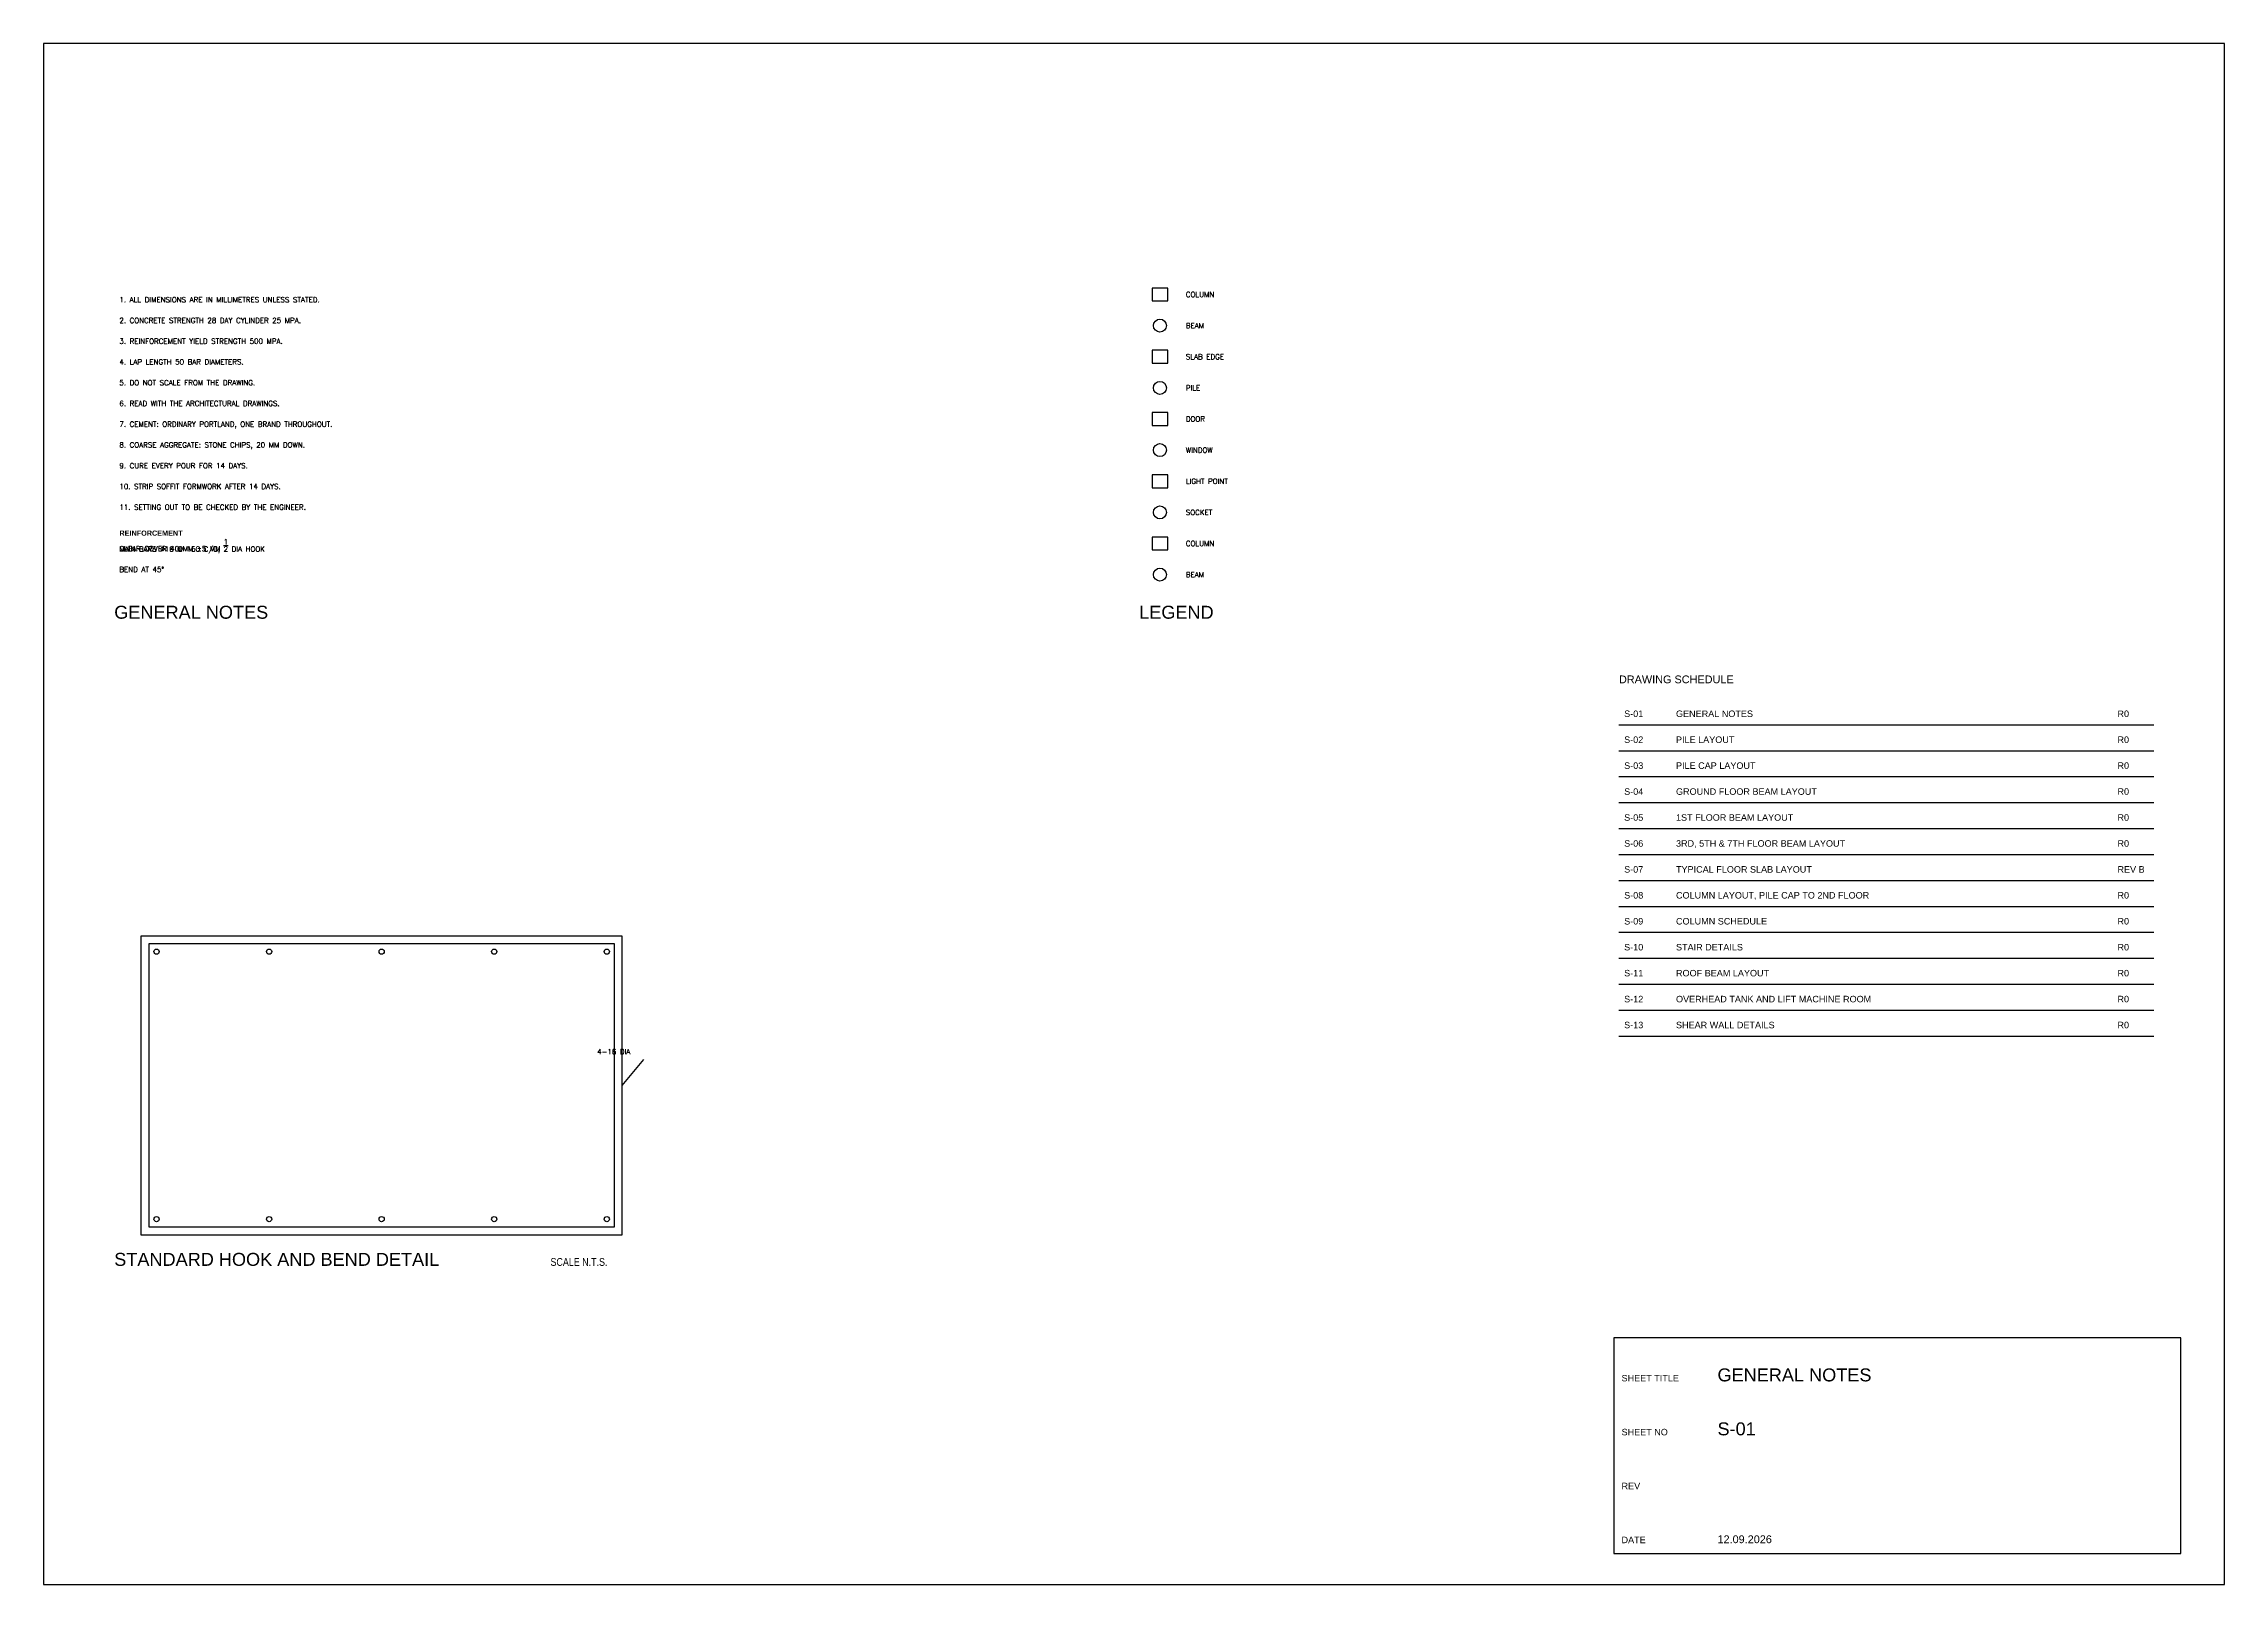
# Model space of a CAD drawing. Header units: millimetres. Extents: x 0 to 12841, y 0 to 594.
# Drawn here: x 0 to 841, y 0 to 594 of the extents above; entities that cross this region are included whole.
import ezdxf

# ---------------------------------------------------------------- set-up
doc = ezdxf.new("R2010")
doc.units = ezdxf.units.MM
for name, color, linetype in [('BARS', 7, 'Continuous'), ('DETAIL', 7, 'Continuous'), ('FRAME', 7, 'Continuous'), ('SYMBOL', 7, 'Continuous'), ('TABLE', 7, 'Continuous'), ('TEXT', 7, 'Continuous'), ('TITLE', 7, 'Continuous'), ('TITLES', 7, 'Continuous')]:
    doc.layers.add(name, color=color, linetype=linetype)
doc.styles.add('Arial', font='arial.ttf')
doc.styles.add('ROMANS', font='romans.shx')
doc.styles.add('SWISSC', font='swissc.ttf')

msp = doc.modelspace()

# ---------------------------------------------------------------- linework, layer by layer
at = {"layer": 'BARS'}
msp.add_lwpolyline([(40.54, 137.8), (220.17, 137.8), (220.17, 246.94), (40.54, 246.94)], close=True, dxfattribs=at)
for centre in [(43.54, 243.94), (86.95, 243.94), (130.35, 243.94), (173.76, 243.94), (217.17, 243.94), (43.54, 140.8), (86.95, 140.8), (130.35, 140.8), (173.76, 140.8), (217.17, 140.8)]:
    msp.add_circle(centre, 1, dxfattribs=at)
at = {"layer": 'DETAIL'}
msp.add_line((223.17, 192.37), (231.48, 202.37), dxfattribs=at)
msp.add_lwpolyline([(37.54, 134.8), (223.17, 134.8), (223.17, 249.94), (37.54, 249.94)], close=True, dxfattribs=at)
at = {"layer": 'FRAME'}
msp.add_lwpolyline([(0, 0), (841, 0), (841, 594), (0, 594)], close=True, dxfattribs=at)
at = {"layer": 'SYMBOL'}
for points in [[(427.5, 494.78), (433.5, 494.78), (433.5, 499.78), (427.5, 499.78)], [(427.5, 470.78), (433.5, 470.78), (433.5, 475.78), (427.5, 475.78)], [(427.5, 446.78), (433.5, 446.78), (433.5, 451.78), (427.5, 451.78)], [(427.5, 422.78), (433.5, 422.78), (433.5, 427.78), (427.5, 427.78)], [(427.5, 398.78), (433.5, 398.78), (433.5, 403.78), (427.5, 403.78)]]:
    msp.add_lwpolyline(points, close=True, dxfattribs=at)
for centre in [(430.5, 485.28), (430.5, 461.28), (430.5, 437.28), (430.5, 413.28), (430.5, 389.28)]:
    msp.add_circle(centre, 2.5, dxfattribs=at)
at = {"layer": 'TABLE'}
for p, q in [((607.52, 331.4), (676.27, 331.4)), ((676.27, 331.4), (745.02, 331.4)), ((745.02, 331.4), (813.77, 331.4)), ((607.52, 321.4), (676.27, 321.4)), ((676.27, 321.4), (745.02, 321.4)), ((745.02, 321.4), (813.77, 321.4)), ((607.52, 311.4), (676.27, 311.4)), ((676.27, 311.4), (745.02, 311.4)), ((745.02, 311.4), (813.77, 311.4)), ((607.52, 301.4), (676.27, 301.4)), ((676.27, 301.4), (745.02, 301.4)), ((745.02, 301.4), (813.77, 301.4)), ((607.52, 291.4), (676.27, 291.4)), ((676.27, 291.4), (745.02, 291.4)), ((745.02, 291.4), (813.77, 291.4)), ((607.52, 281.4), (676.27, 281.4)), ((676.27, 281.4), (745.02, 281.4)), ((745.02, 281.4), (813.77, 281.4)), ((607.52, 271.4), (676.27, 271.4)), ((676.27, 271.4), (745.02, 271.4)), ((745.02, 271.4), (813.77, 271.4)), ((607.52, 261.4), (676.27, 261.4)), ((676.27, 261.4), (745.02, 261.4)), ((745.02, 261.4), (813.77, 261.4)), ((607.52, 251.4), (676.27, 251.4)), ((676.27, 251.4), (745.02, 251.4)), ((745.02, 251.4), (813.77, 251.4)), ((607.52, 241.4), (676.27, 241.4)), ((676.27, 241.4), (745.02, 241.4)), ((745.02, 241.4), (813.77, 241.4)), ((607.52, 231.4), (676.27, 231.4)), ((676.27, 231.4), (745.02, 231.4)), ((745.02, 231.4), (813.77, 231.4)), ((607.52, 221.4), (676.27, 221.4)), ((676.27, 221.4), (745.02, 221.4)), ((745.02, 221.4), (813.77, 221.4)), ((607.52, 211.4), (676.27, 211.4)), ((676.27, 211.4), (745.02, 211.4)), ((745.02, 211.4), (813.77, 211.4))]:
    msp.add_line(p, q, dxfattribs=at)
at = {"layer": 'TITLE'}
for p, q in [((678.41, 95.04), (605.52, 95.04)), ((605.52, 95.04), (605.52, 53.46)), ((751.29, 95.04), (678.41, 95.04)), ((824.18, 95.04), (751.29, 95.04)), ((824.18, 53.46), (824.18, 95.04)), ((605.52, 53.46), (605.52, 11.88)), ((824.18, 11.88), (824.18, 53.46)), ((605.52, 11.88), (678.41, 11.88)), ((678.41, 11.88), (751.29, 11.88)), ((751.29, 11.88), (824.18, 11.88))]:
    msp.add_line(p, q, dxfattribs=at)

# ---------------------------------------------------------------- texts
at = {"layer": 'TEXT'}
for s, height, style, p in [('1. ALL DIMENSIONS ARE IN MILLIMETRES UNLESS STATED.', 2, 'ROMANS', (29.23, 494.28)), ('COLUMN', 2, 'ROMANS', (440.5, 496.28)), ('2. CONCRETE STRENGTH 28 DAY CYLINDER 25 MPA.', 2, 'ROMANS', (29.23, 486.28)), ('3. REINFORCEMENT YIELD STRENGTH 500 MPA.', 2, 'ROMANS', (29.23, 478.28)), ('BEAM', 2, 'ROMANS', (440.5, 484.28)), ('4. LAP LENGTH 50 BAR DIAMETERS.', 2, 'ROMANS', (29.23, 470.28)), ('SLAB EDGE', 2, 'ROMANS', (440.5, 472.28)), ('5. DO NOT SCALE FROM THE DRAWING.', 2, 'ROMANS', (29.23, 462.28)), ('6. READ WITH THE ARCHITECTURAL DRAWINGS.', 2, 'ROMANS', (29.23, 454.28)), ('PILE', 2, 'ROMANS', (440.5, 460.28)), ('7. CEMENT: ORDINARY PORTLAND, ONE BRAND THROUGHOUT.', 2, 'ROMANS', (29.23, 446.28)), ('DOOR', 2, 'ROMANS', (440.5, 448.28)), ('8. COARSE AGGREGATE: STONE CHIPS, 20 MM DOWN.', 2, 'ROMANS', (29.23, 438.28)), ('WINDOW', 2, 'ROMANS', (440.5, 436.28)), ('9. CURE EVERY POUR FOR 14 DAYS.', 2, 'ROMANS', (29.23, 430.28)), ('10. STRIP SOFFIT FORMWORK AFTER 14 DAYS.', 2, 'ROMANS', (29.23, 422.28)), ('LIGHT POINT', 2, 'ROMANS', (440.5, 424.28)), ('11. SETTING OUT TO BE CHECKED BY THE ENGINEER.', 2, 'ROMANS', (29.23, 414.28)), ('SOCKET', 2, 'ROMANS', (440.5, 412.28)), ('CLEAR COVER 40 MM %%P5 MM', 2, 'ROMANS', (29.23, 398.28)), ('COLUMN', 2, 'ROMANS', (440.5, 400.28)), ('BEND AT 45%%D', 2, 'ROMANS', (29.23, 390.28)), ('BEAM', 2, 'ROMANS', (440.5, 388.28)), ('S-01', 2.5, 'Arial', (609.52, 334.4)), ('GENERAL NOTES', 2.5, 'Arial', (629.52, 334.4)), ('R0', 2.5, 'Arial', (799.77, 334.4)), ('S-02', 2.5, 'Arial', (609.52, 324.4)), ('PILE LAYOUT', 2.5, 'Arial', (629.52, 324.4)), ('R0', 2.5, 'Arial', (799.77, 324.4)), ('S-03', 2.5, 'Arial', (609.52, 314.4)), ('PILE CAP LAYOUT', 2.5, 'Arial', (629.52, 314.4)), ('R0', 2.5, 'Arial', (799.77, 314.4)), ('S-04', 2.5, 'Arial', (609.52, 304.4)), ('GROUND FLOOR BEAM LAYOUT', 2.5, 'Arial', (629.52, 304.4)), ('R0', 2.5, 'Arial', (799.77, 304.4)), ('S-05', 2.5, 'Arial', (609.52, 294.4)), ('1ST FLOOR BEAM LAYOUT', 2.5, 'Arial', (629.52, 294.4)), ('R0', 2.5, 'Arial', (799.77, 294.4)), ('S-06', 2.5, 'Arial', (609.52, 284.4)), ('3RD, 5TH & 7TH FLOOR BEAM LAYOUT', 2.5, 'Arial', (629.52, 284.4)), ('R0', 2.5, 'Arial', (799.77, 284.4)), ('S-07', 2.5, 'Arial', (609.52, 274.4)), ('TYPICAL FLOOR SLAB LAYOUT', 2.5, 'Arial', (629.52, 274.4)), ('REV B', 2.5, 'Arial', (799.77, 274.4)), ('S-08', 2.5, 'Arial', (609.52, 264.4)), ('COLUMN LAYOUT, PILE CAP TO 2ND FLOOR', 2.5, 'Arial', (629.52, 264.4)), ('R0', 2.5, 'Arial', (799.77, 264.4)), ('S-09', 2.5, 'Arial', (609.52, 254.4)), ('COLUMN SCHEDULE', 2.5, 'Arial', (629.52, 254.4)), ('R0', 2.5, 'Arial', (799.77, 254.4)), ('S-10', 2.5, 'Arial', (609.52, 244.4)), ('STAIR DETAILS', 2.5, 'Arial', (629.52, 244.4)), ('R0', 2.5, 'Arial', (799.77, 244.4)), ('S-11', 2.5, 'Arial', (609.52, 234.4)), ('ROOF BEAM LAYOUT', 2.5, 'Arial', (629.52, 234.4)), ('R0', 2.5, 'Arial', (799.77, 234.4)), ('S-12', 2.5, 'Arial', (609.52, 224.4)), ('OVERHEAD TANK AND LIFT MACHINE ROOM', 2.5, 'Arial', (629.52, 224.4)), ('R0', 2.5, 'Arial', (799.77, 224.4)), ('S-13', 2.5, 'Arial', (609.52, 214.4)), ('SHEAR WALL DETAILS', 2.5, 'Arial', (629.52, 214.4)), ('R0', 2.5, 'Arial', (799.77, 214.4)), ('4-16 DIA', 2, 'ROMANS', (213.48, 204.37))]:
    msp.add_text(s, height=height, dxfattribs=dict(at, style=style)).set_placement(p)
at = {"layer": 'TEXT', "insert": (29.23, 406.28), "char_height": 2, "attachment_point": 1, "style": 'ROMANS'}
msp.add_mtext('{\\fArial|b1;REINFORCEMENT}\\PMAIN BARS %%C16 @ 150 C/C, \\S1/2; DIA HOOK', dxfattribs=at)
at = {"layer": 'TITLE', "style": 'Arial'}
for s, height, p in [('SHEET TITLE', 2.5, (608.52, 78.25)), ('GENERAL NOTES', 5, (645.52, 78.25)), ('SHEET NO', 2.5, (608.52, 57.46)), ('S-01', 5, (645.52, 57.46)), ('REV', 2.5, (608.52, 36.67)), ('DATE', 2.5, (608.52, 15.88)), ('12.09.2026', 3, (645.52, 15.88))]:
    msp.add_text(s, height=height, dxfattribs=at).set_placement(p)
at = {"layer": 'TITLES'}
for s, height, style, p in [('GENERAL NOTES', 5, 'Arial', (27.23, 372.28)), ('LEGEND', 5, 'Arial', (422.5, 372.28)), ('DRAWING SCHEDULE', 3, 'Arial', (607.52, 347.4)), ('STANDARD HOOK AND BEND DETAIL', 5, 'Arial', (27.23, 122.8)), ('SCALE N.T.S.', 3, 'SWISSC', (195.48, 122.8))]:
    msp.add_text(s, height=height, dxfattribs=dict(at, style=style)).set_placement(p)

doc.saveas('drawing.dxf')
